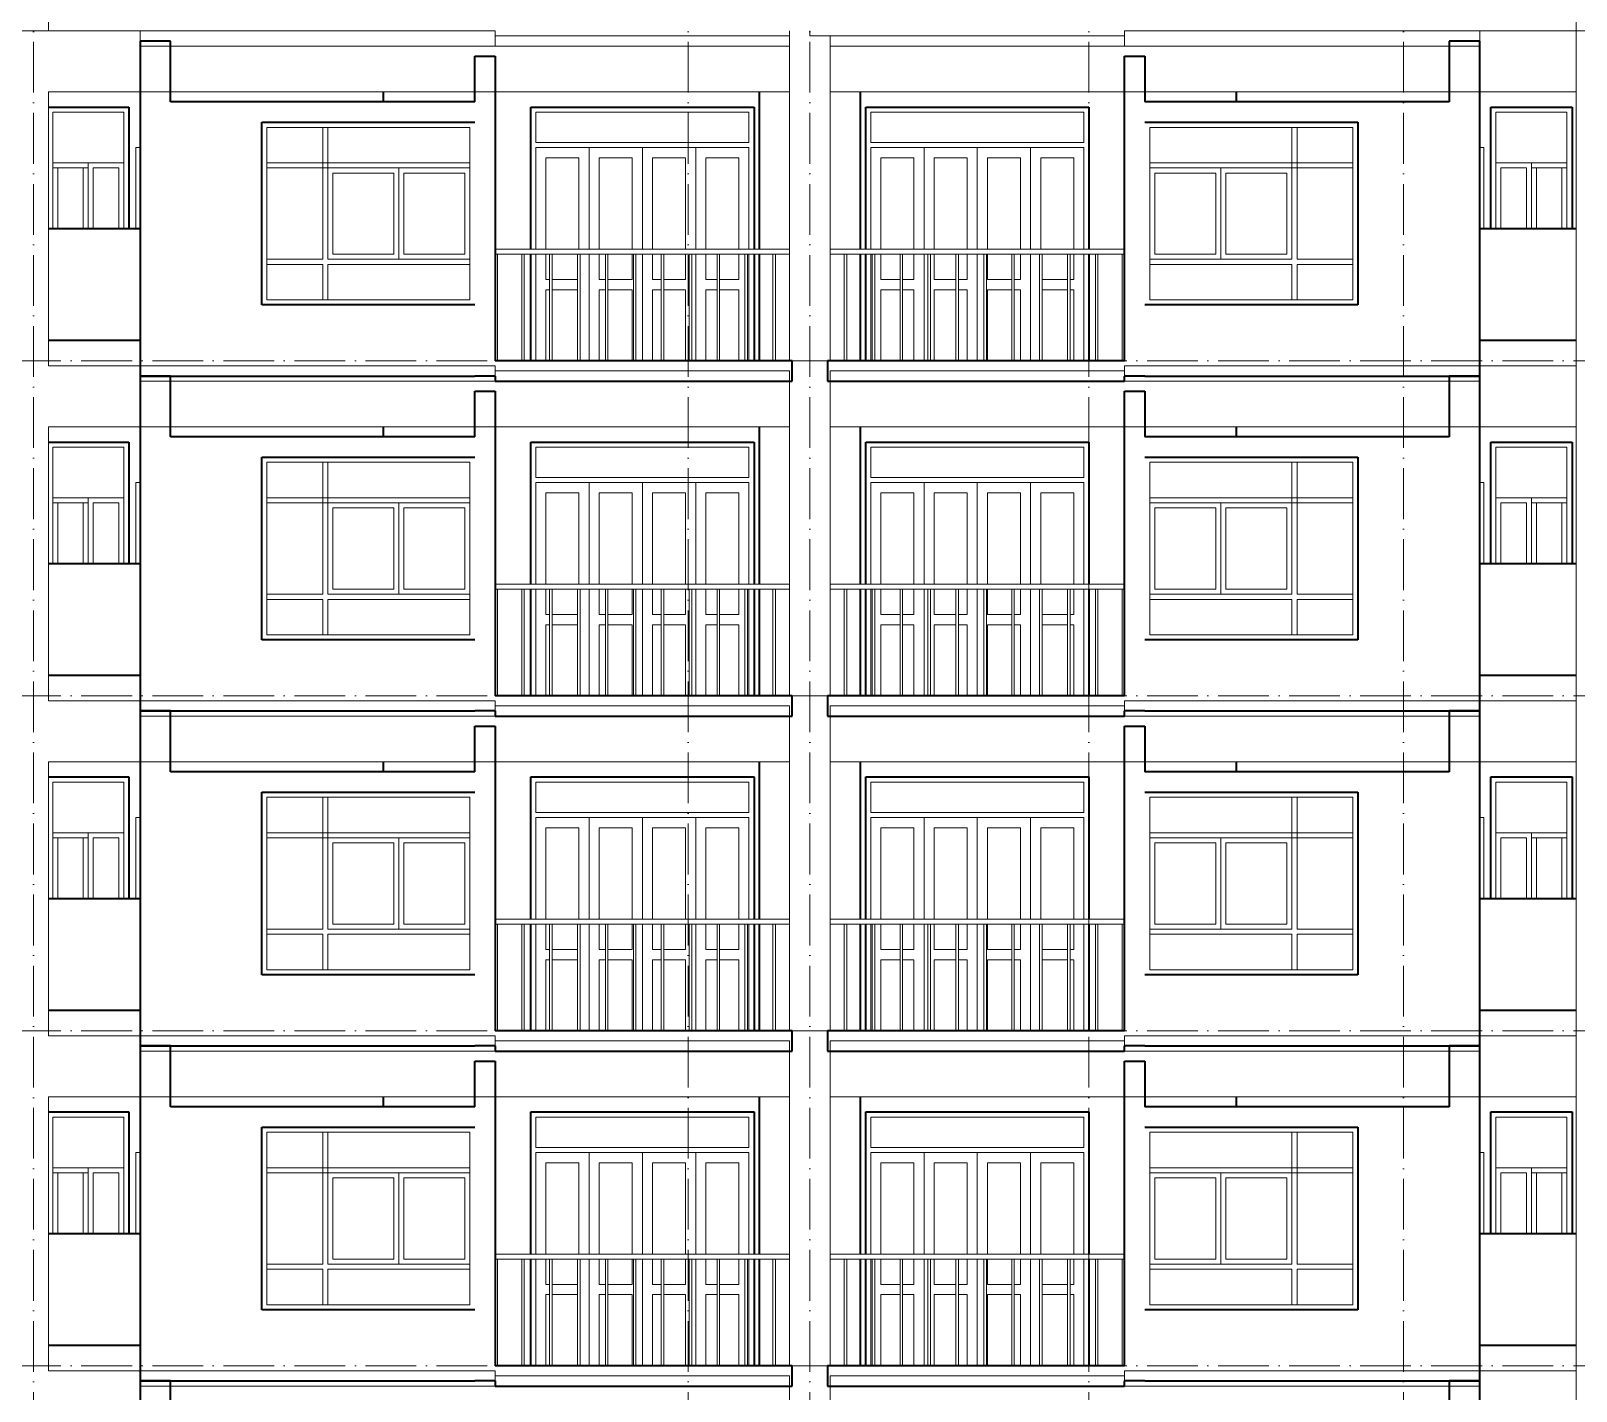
# Model space of a CAD drawing. Header units: millimetres. Extents: x -8482 to 130249, y -7482 to 93550.
# Drawn here: x 11425 to 26650, y 67850 to 81250 of the extents above; entities that cross this region are included whole.
import ezdxf

# ---------------------------------------------------------------- set-up
doc = ezdxf.new("R2010")
doc.units = ezdxf.units.MM
doc.linetypes.add('Grid Line', pattern=[14, 10, -2, 0, -2])
for name, color, linetype, lineweight in [('CUA', 31, 'Continuous', 9), ('NET CAT', 3, 'Continuous', 5), ('NET CATConcrete', 3, 'Continuous', 5), ('NET THAY 1', 41, 'Continuous', 5), ('NET THAY 2', 55, 'Continuous', 5), ('NET-THAY', 2, 'Continuous', 9), ('TRUC', 225, 'Continuous', 5)]:
    doc.layers.add(name, color=color, linetype=linetype, lineweight=lineweight)

# ---------------------------------------------------------------- blocks, each defined once
blk = doc.blocks.new('ALC1807-ASCENT PLAZA-TANG 23_rvt-1-MẶT ĐỨNG TRỤC A-Q')
at = {"layer": 'NET-THAY', "color": 250, "lineweight": 15}
for p, q in [((19100, 81250), (19100, 81200)), ((19100, 81200), (22200, 81200)), ((22200, 81200), (22200, 81250))]:
    blk.add_line(p, q, dxfattribs=at)
blk = doc.blocks.new('ALC1807-ASCENT PLAZA-TANG DIEN HINH-TANG 5_rvt-14-MẶT ĐỨNG TRỤC A-Q')
at = {"layer": 'NET-THAY', "color": 50, "lineweight": 35}
for p, q in [((12800, 67950), (12500, 67950)), ((12500, 67950), (12500, 64650)), ((12800, 67350), (12800, 67950)), ((25700, 67950), (25400, 67950)), ((25400, 67950), (25400, 67350)), ((25700, 64650), (25700, 67950))]:
    blk.add_line(p, q, dxfattribs=at)
blk = doc.blocks.new('CUA LO GIA - DB6-V300-MẶT ĐỨNG TRỤC A-Q')
at = {"layer": 'CUA', "color": 90}
for p, q in [((18550, 24400), (16350, 24400)), ((16350, 24400), (16350, 23000)), ((18550, 23000), (18550, 24400)), ((16400, 24050), (16400, 24350)), ((16400, 24350), (18500, 24350)), ((18500, 24350), (18500, 24050)), ((18500, 24050), (16400, 24050)), ((16400, 24000), (18500, 24000)), ((16400, 23000), (16400, 24000)), ((16925, 23000), (16925, 24000)), ((17450, 24000), (16925, 24000)), ((17450, 24000), (17450, 23000)), ((17975, 24000), (17450, 24000)), ((17450, 23000), (17450, 24000)), ((17975, 24000), (17975, 23000)), ((18500, 24000), (18500, 23000)), ((16500, 23900), (16500, 23000)), ((16500, 23900), (16825, 23900)), ((16825, 23000), (16825, 23900)), ((17025, 23900), (17350, 23900)), ((17025, 23900), (17025, 23000)), ((17350, 23000), (17350, 23900)), ((17550, 23900), (17550, 23000)), ((17550, 23900), (17875, 23900)), ((17875, 23000), (17875, 23900)), ((18075, 23900), (18400, 23900)), ((18075, 23900), (18075, 23000)), ((18400, 23000), (18400, 23900)), ((16350, 22950), (16350, 21900)), ((16400, 21900), (16400, 22950)), ((16500, 22950), (16500, 22700)), ((16925, 21900), (16925, 22950)), ((17025, 22950), (17025, 22700)), ((17350, 22700), (17350, 22950)), ((17450, 22950), (17450, 21900)), ((17450, 21900), (17450, 22950)), ((17550, 22950), (17550, 22700)), ((17875, 22700), (17875, 22950)), ((17975, 22950), (17975, 21900)), ((18075, 22950), (18075, 22700)), ((18400, 22700), (18400, 22950)), ((18500, 22950), (18500, 21900)), ((18550, 21900), (18550, 22950)), ((16500, 22700), (16536, 22700)), ((16561, 22700), (16811, 22700)), ((17025, 22700), (17086, 22700)), ((17111, 22700), (17350, 22700)), ((17550, 22700), (17636, 22700)), ((17661, 22700), (17875, 22700)), ((18075, 22700), (18186, 22700)), ((18211, 22700), (18400, 22700)), ((16536, 22600), (16500, 22600)), ((16500, 22600), (16500, 21900)), ((16811, 22600), (16561, 22600)), ((17025, 22600), (17025, 21900)), ((17086, 22600), (17025, 22600)), ((17350, 22600), (17111, 22600)), ((17350, 21900), (17350, 22600)), ((17636, 22600), (17550, 22600)), ((17550, 22600), (17550, 21900)), ((17875, 22600), (17661, 22600)), ((17875, 21900), (17875, 22600)), ((18075, 22600), (18075, 21900)), ((18186, 22600), (18075, 22600)), ((18400, 22600), (18211, 22600)), ((18400, 21900), (18400, 22600))]:
    blk.add_line(p, q, dxfattribs=at)
blk = doc.blocks.new('X-PHONG NGU 2 - X-PHONG NGU 2_Recovery_-201132-MẶT ĐỨNG TRỤC A-Q')
at = {"layer": 'CUA', "color": 90}
for p, q in [((13750, 24200), (15750, 24200)), ((13750, 24200), (13750, 22500)), ((14350, 24200), (14300, 24200)), ((14300, 22900), (14300, 24200)), ((14350, 24200), (14350, 22900)), ((15750, 22500), (15750, 24200)), ((15750, 23850), (13750, 23850)), ((13750, 23850), (13750, 23800)), ((13750, 23800), (15750, 23800)), ((15050, 22900), (15050, 23800)), ((15750, 23800), (15050, 23800)), ((15750, 23800), (15750, 23850)), ((15750, 23800), (15750, 22900)), ((14400, 23750), (14400, 22950)), ((14400, 23750), (15000, 23750)), ((15000, 22950), (15000, 23750)), ((15100, 23750), (15700, 23750)), ((15100, 23750), (15100, 22950)), ((15700, 22950), (15700, 23750)), ((13750, 22900), (14300, 22900)), ((13750, 22850), (13750, 22900)), ((14300, 22850), (13750, 22850)), ((14300, 22500), (14300, 22850)), ((14350, 22900), (15750, 22900)), ((14350, 22850), (14350, 22500)), ((15750, 22850), (14350, 22850)), ((14400, 22950), (15000, 22950)), ((15750, 22900), (15050, 22900)), ((15100, 22950), (15700, 22950)), ((15750, 22900), (15750, 22850)), ((13750, 22500), (15750, 22500)), ((14350, 22500), (14300, 22500))]:
    blk.add_line(p, q, dxfattribs=at)
blk = doc.blocks.new('X-PHONG NGU 1 - X-PHONG NGU 850-201135-MẶT ĐỨNG TRỤC A-Q')
at = {"layer": 'CUA', "color": 90}
for p, q in [((12390, 24400), (11600, 24400)), ((12390, 24400), (12390, 23200)), ((11640, 24350), (11640, 23200)), ((11640, 24350), (12340, 24350)), ((12340, 23200), (12340, 24350)), ((11640, 23850), (11990, 23850)), ((11640, 23800), (11990, 23800)), ((11690, 23800), (11690, 23200)), ((11690, 23800), (11940, 23800)), ((11940, 23200), (11940, 23800)), ((11990, 23200), (11990, 23850)), ((12340, 23850), (11990, 23850)), ((12040, 23800), (12290, 23800)), ((12040, 23800), (12040, 23200)), ((12290, 23200), (12290, 23800)), ((12340, 23850), (12340, 23200))]:
    blk.add_line(p, q, dxfattribs=at)
blk = doc.blocks.new('Railing - 25mm-V301-MẶT ĐỨNG TRỤC A-Q')
at = {"layer": 'NET THAY 2', "color": 90, "lineweight": 9}
for p, q in [((18736, 21900), (18736, 22950)), ((18761, 21900), (18761, 22950))]:
    blk.add_line(p, q, dxfattribs=at)
blk = doc.blocks.new('Railing - 25mm-V302-MẶT ĐỨNG TRỤC A-Q')
at = {"layer": 'NET THAY 2', "color": 90, "lineweight": 9}
blk.add_line((16024, 21900), (16024, 22950), dxfattribs=at)
blk = doc.blocks.new('Railing - Railing-V311-MẶT ĐỨNG TRỤC A-Q')
for name, p in [('Railing - 25mm-V302-MẶT ĐỨNG TRỤC A-Q', (0, 3300)), ('Railing - 25mm-V301-MẶT ĐỨNG TRỤC A-Q', (-2475, 3300)), ('Railing - 25mm-V301-MẶT ĐỨNG TRỤC A-Q', (-2200, 3300)), ('Railing - 25mm-V301-MẶT ĐỨNG TRỤC A-Q', (-1925, 3300)), ('Railing - 25mm-V301-MẶT ĐỨNG TRỤC A-Q', (-1650, 3300)), ('Railing - 25mm-V301-MẶT ĐỨNG TRỤC A-Q', (-1375, 3300)), ('Railing - 25mm-V301-MẶT ĐỨNG TRỤC A-Q', (-1100, 3300)), ('Railing - 25mm-V301-MẶT ĐỨNG TRỤC A-Q', (-825, 3300)), ('Railing - 25mm-V301-MẶT ĐỨNG TRỤC A-Q', (-550, 3300)), ('Railing - 25mm-V301-MẶT ĐỨNG TRỤC A-Q', (-275, 3300)), ('Railing - 25mm-V301-MẶT ĐỨNG TRỤC A-Q', (0, 3300))]:
    blk.add_blockref(name, p)
blk = doc.blocks.new('Top Rail Type - Top Rail_Internal_-227130-MẶT ĐỨNG TRỤC A-Q')
at = {"layer": 'NET THAY 1', "color": 90, "lineweight": 9}
for p, q in [((18900, 23000), (16000, 23000)), ((18900, 22950), (16000, 22950))]:
    blk.add_line(p, q, dxfattribs=at)
blk = doc.blocks.new('CUA SAN PHOI LUA - CUA SAN PHOI LUA-201133-MẶT ĐỨNG TRỤC A-Q')
at = {"layer": 'CUA', "color": 90}
for p in [(12460, 23200), (12500, 24000)]:
    blk.add_line(p, (12460, 24000), dxfattribs=at)
blk = doc.blocks.new('CUA LO GIA - DB6-202766-MẶT ĐỨNG TRỤC A-Q')
at = {"layer": 'CUA', "color": 90}
for p, q in [((19650, 24400), (19650, 23000)), ((21850, 24400), (19650, 24400)), ((21850, 23000), (21850, 24400)), ((19700, 24050), (19700, 24350)), ((19700, 24350), (21800, 24350)), ((21800, 24350), (21800, 24050)), ((21800, 24050), (19700, 24050)), ((19700, 23000), (19700, 24000)), ((19700, 24000), (21800, 24000)), ((20225, 23000), (20225, 24000)), ((20750, 24000), (20225, 24000)), ((21275, 24000), (20750, 24000)), ((20750, 23000), (20750, 24000)), ((20750, 24000), (20750, 23000)), ((21275, 24000), (21275, 23000)), ((21800, 24000), (21800, 23000)), ((19800, 23900), (19800, 23000)), ((19800, 23900), (20125, 23900)), ((20125, 23000), (20125, 23900)), ((20325, 23900), (20650, 23900)), ((20325, 23900), (20325, 23000)), ((20650, 23000), (20650, 23900)), ((20850, 23900), (20850, 23000)), ((20850, 23900), (21175, 23900)), ((21175, 23000), (21175, 23900)), ((21375, 23900), (21700, 23900)), ((21375, 23900), (21375, 23000)), ((21700, 23000), (21700, 23900)), ((19650, 22950), (19650, 21900)), ((19700, 21900), (19700, 22950)), ((19800, 22950), (19800, 22700)), ((20125, 22700), (20125, 22950)), ((20225, 21900), (20225, 22950)), ((20325, 22950), (20325, 22700)), ((20650, 22700), (20650, 22950)), ((20750, 21900), (20750, 22950)), ((20750, 22950), (20750, 21900)), ((20850, 22950), (20850, 22700)), ((21175, 22700), (21175, 22950)), ((21275, 22950), (21275, 21900)), ((21700, 22700), (21700, 22950)), ((21800, 22950), (21800, 21900)), ((21850, 21900), (21850, 22950)), ((19800, 22700), (19989, 22700)), ((20014, 22700), (20125, 22700)), ((20325, 22700), (20539, 22700)), ((20564, 22700), (20650, 22700)), ((20850, 22700), (21089, 22700)), ((21114, 22700), (21175, 22700)), ((21389, 22700), (21639, 22700)), ((21664, 22700), (21700, 22700)), ((19989, 22600), (19800, 22600)), ((19800, 22600), (19800, 21900)), ((20125, 22600), (20014, 22600)), ((20125, 21900), (20125, 22600)), ((20325, 22600), (20325, 21900)), ((20539, 22600), (20325, 22600)), ((20650, 22600), (20564, 22600)), ((20650, 21900), (20650, 22600)), ((21089, 22600), (20850, 22600)), ((20850, 22600), (20850, 21900)), ((21175, 22600), (21114, 22600)), ((21175, 21900), (21175, 22600)), ((21639, 22600), (21389, 22600)), ((21700, 22600), (21664, 22600)), ((21700, 21900), (21700, 22600))]:
    blk.add_line(p, q, dxfattribs=at)
blk = doc.blocks.new('X-PHONG NGU 2 - X-PHONG NGU 2_Recovery_-V303-MẶT ĐỨNG TRỤC A-Q')
at = {"layer": 'CUA', "color": 90}
for p, q in [((22450, 24200), (22450, 22500)), ((22450, 24200), (24450, 24200)), ((23900, 24200), (23850, 24200)), ((23850, 22900), (23850, 24200)), ((23900, 24200), (23900, 22900)), ((24450, 22500), (24450, 24200)), ((22450, 23850), (22450, 23800)), ((24450, 23850), (22450, 23850)), ((22450, 23800), (24450, 23800)), ((23150, 23800), (22450, 23800)), ((22450, 22900), (22450, 23800)), ((23150, 23800), (23150, 22900)), ((24450, 23800), (24450, 23850)), ((22500, 23750), (22500, 22950)), ((22500, 23750), (23100, 23750)), ((23100, 22950), (23100, 23750)), ((23200, 23750), (23800, 23750)), ((23200, 23750), (23200, 22950)), ((23800, 22950), (23800, 23750)), ((22450, 22900), (23850, 22900)), ((22450, 22850), (22450, 22900)), ((23150, 22900), (22450, 22900)), ((23850, 22850), (22450, 22850)), ((22500, 22950), (23100, 22950)), ((23200, 22950), (23800, 22950)), ((23850, 22500), (23850, 22850)), ((23900, 22900), (24450, 22900)), ((23900, 22850), (23900, 22500)), ((24450, 22850), (23900, 22850)), ((24450, 22900), (24450, 22850)), ((22450, 22500), (24450, 22500)), ((23900, 22500), (23850, 22500))]:
    blk.add_line(p, q, dxfattribs=at)
blk = doc.blocks.new('X-PHONG NGU 1 - X-PHONG NGU 850-202769-MẶT ĐỨNG TRỤC A-Q')
at = {"layer": 'CUA', "color": 90}
for p, q in [((25810, 23200), (25810, 24400)), ((26610, 24400), (25810, 24400)), ((26610, 24400), (26610, 23200)), ((25860, 24350), (25860, 23200)), ((25860, 24350), (26560, 24350)), ((26560, 23200), (26560, 24350)), ((26210, 23850), (25860, 23850)), ((25860, 23200), (25860, 23850)), ((25910, 23800), (25910, 23200)), ((25910, 23800), (26160, 23800)), ((26160, 23200), (26160, 23800)), ((26210, 23850), (26210, 23200)), ((26210, 23850), (26560, 23850)), ((26210, 23800), (26560, 23800)), ((26260, 23800), (26510, 23800)), ((26260, 23800), (26260, 23200)), ((26510, 23200), (26510, 23800))]:
    blk.add_line(p, q, dxfattribs=at)
blk = doc.blocks.new('Railing - Railing-227133-MẶT ĐỨNG TRỤC A-Q')
at = {"extrusion": (0, 0, -1), "zscale": -1}
for name, p in [('Railing - 25mm-V301-MẶT ĐỨNG TRỤC A-Q', (-38200, 0)), ('Railing - 25mm-V301-MẶT ĐỨNG TRỤC A-Q', (-38475, 0)), ('Railing - 25mm-V301-MẶT ĐỨNG TRỤC A-Q', (-38750, 0)), ('Railing - 25mm-V301-MẶT ĐỨNG TRỤC A-Q', (-39025, 0)), ('Railing - 25mm-V301-MẶT ĐỨNG TRỤC A-Q', (-39300, 0)), ('Railing - 25mm-V301-MẶT ĐỨNG TRỤC A-Q', (-39575, 0)), ('Railing - 25mm-V301-MẶT ĐỨNG TRỤC A-Q', (-39850, 0)), ('Railing - 25mm-V301-MẶT ĐỨNG TRỤC A-Q', (-40125, 0)), ('Railing - 25mm-V301-MẶT ĐỨNG TRỤC A-Q', (-40400, 0)), ('Railing - 25mm-V301-MẶT ĐỨNG TRỤC A-Q', (-40675, 0)), ('Railing - 25mm-V302-MẶT ĐỨNG TRỤC A-Q', (-38200, 0))]:
    blk.add_blockref(name, p, dxfattribs=at)
blk = doc.blocks.new('Top Rail Type - Top Rail_Internal_-227134-MẶT ĐỨNG TRỤC A-Q')
at = {"layer": 'NET THAY 1', "color": 90, "lineweight": 9}
for p, q in [((22200, 23000), (19300, 23000)), ((19300, 22950), (22200, 22950))]:
    blk.add_line(p, q, dxfattribs=at)
blk = doc.blocks.new('CUA SAN PHOI LUA - CUA SAN PHOI LUA-202767-MẶT ĐỨNG TRỤC A-Q')
at = {"layer": 'CUA', "color": 90}
for q in [(25700, 24000), (25740, 23200)]:
    blk.add_line((25740, 24000), q, dxfattribs=at)
blk = doc.blocks.new('ALC1807-ASCENT PLAZA-TANG DIEN HINH-TANG 5_rvt-15-MẶT ĐỨNG TRỤC A-Q')
at = {"layer": 'NET-THAY', "color": 50, "lineweight": 35}
for p, q in [((12800, 71250), (12500, 71250)), ((12500, 71250), (12500, 67950)), ((12800, 70650), (12800, 71250)), ((25700, 71250), (25400, 71250)), ((25400, 71250), (25400, 70650)), ((25700, 67950), (25700, 71250)), ((15800, 70650), (15800, 71100)), ((15800, 71100), (16000, 71100)), ((16000, 71100), (16000, 68100)), ((22200, 68100), (22200, 71100)), ((22200, 71100), (22400, 71100)), ((22400, 71100), (22400, 70650)), ((15800, 70650), (12800, 70650)), ((14900, 70650), (14900, 70750)), ((18600, 70750), (18600, 69200)), ((19600, 69200), (19600, 70750)), ((25400, 70650), (22400, 70650)), ((23300, 70750), (23300, 70650)), ((11600, 70600), (12390, 70600)), ((12390, 70600), (12390, 69400)), ((16350, 69200), (16350, 70600)), ((16350, 70600), (18550, 70600)), ((18550, 70600), (18550, 69200)), ((19650, 69200), (19650, 70600)), ((19650, 70600), (21850, 70600)), ((21850, 70600), (21850, 69200)), ((25810, 70600), (26610, 70600)), ((25810, 69400), (25810, 70600)), ((26610, 70600), (26610, 69400)), ((13700, 68650), (13700, 70450)), ((13700, 70450), (15800, 70450)), ((22400, 70450), (24500, 70450)), ((24500, 70450), (24500, 68650)), ((12500, 69400), (11600, 69400)), ((26650, 69400), (25700, 69400)), ((16350, 68100), (16350, 69150)), ((18550, 69150), (18550, 68100)), ((18600, 69150), (18600, 68100)), ((19600, 68100), (19600, 69150)), ((19650, 68100), (19650, 69150)), ((21850, 69150), (21850, 68100)), ((15800, 68650), (13700, 68650)), ((24500, 68650), (22400, 68650)), ((12500, 68300), (11600, 68300)), ((26650, 68300), (25700, 68300)), ((18925, 68100), (16000, 68100)), ((18925, 67900), (18925, 68100)), ((22200, 68100), (19275, 68100)), ((19275, 68100), (19275, 67900)), ((12500, 67950), (12800, 67950)), ((12800, 67950), (15800, 67950)), ((16000, 67950), (15800, 67950)), ((16000, 67950), (16000, 67900)), ((22400, 67950), (22200, 67950)), ((22200, 67900), (22200, 67950)), ((22400, 67950), (25400, 67950)), ((25400, 67950), (25700, 67950)), ((16000, 67900), (18925, 67900)), ((19275, 67900), (22200, 67900))]:
    blk.add_line(p, q, dxfattribs=at)
at = {"color": 50, "lineweight": 35}
for name, p in [('X-PHONG NGU 1 - X-PHONG NGU 850-201135-MẶT ĐỨNG TRỤC A-Q', (0, 46200)), ('CUA LO GIA - DB6-V300-MẶT ĐỨNG TRỤC A-Q', (0, 46200)), ('CUA LO GIA - DB6-202766-MẶT ĐỨNG TRỤC A-Q', (0, 46200)), ('X-PHONG NGU 1 - X-PHONG NGU 850-202769-MẶT ĐỨNG TRỤC A-Q', (0, 46200)), ('X-PHONG NGU 2 - X-PHONG NGU 2_Recovery_-201132-MẶT ĐỨNG TRỤC A-Q', (0, 46200)), ('X-PHONG NGU 2 - X-PHONG NGU 2_Recovery_-V303-MẶT ĐỨNG TRỤC A-Q', (0, 46200)), ('CUA SAN PHOI LUA - CUA SAN PHOI LUA-201133-MẶT ĐỨNG TRỤC A-Q', (0, 46200)), ('CUA SAN PHOI LUA - CUA SAN PHOI LUA-202767-MẶT ĐỨNG TRỤC A-Q', (0, 46200)), ('Top Rail Type - Top Rail_Internal_-227130-MẶT ĐỨNG TRỤC A-Q', (0, 46200)), ('Railing - Railing-V311-MẶT ĐỨNG TRỤC A-Q', (0, 42900)), ('Top Rail Type - Top Rail_Internal_-227134-MẶT ĐỨNG TRỤC A-Q', (0, 46200)), ('Railing - Railing-227133-MẶT ĐỨNG TRỤC A-Q', (0, 46200))]:
    blk.add_blockref(name, p, dxfattribs=at)
blk = doc.blocks.new('ALC1807-ASCENT PLAZA-TANG DIEN HINH-TANG 5_rvt-16-MẶT ĐỨNG TRỤC A-Q')
at = {"layer": 'NET-THAY', "color": 50, "lineweight": 35}
for p, q in [((12800, 74550), (12500, 74550)), ((12500, 74550), (12500, 71250)), ((12800, 73950), (12800, 74550)), ((25700, 74550), (25400, 74550)), ((25400, 74550), (25400, 73950)), ((25700, 71250), (25700, 74550)), ((15800, 73950), (15800, 74400)), ((15800, 74400), (16000, 74400)), ((16000, 74400), (16000, 71400)), ((22200, 71400), (22200, 74400)), ((22200, 74400), (22400, 74400)), ((22400, 74400), (22400, 73950)), ((14900, 73950), (14900, 74050)), ((18600, 74050), (18600, 72500)), ((19600, 72500), (19600, 74050)), ((23300, 74050), (23300, 73950)), ((11600, 73900), (12390, 73900)), ((12390, 73900), (12390, 72700)), ((15800, 73950), (12800, 73950)), ((16350, 72500), (16350, 73900)), ((16350, 73900), (18550, 73900)), ((18550, 73900), (18550, 72500)), ((19650, 72500), (19650, 73900)), ((19650, 73900), (21850, 73900)), ((21850, 73900), (21850, 72500)), ((25400, 73950), (22400, 73950)), ((25810, 73900), (26610, 73900)), ((25810, 72700), (25810, 73900)), ((26610, 73900), (26610, 72700)), ((13700, 71950), (13700, 73750)), ((13700, 73750), (15800, 73750)), ((22400, 73750), (24500, 73750)), ((24500, 73750), (24500, 71950)), ((12500, 72700), (11600, 72700)), ((26650, 72700), (25700, 72700)), ((16350, 71400), (16350, 72450)), ((18550, 72450), (18550, 71400)), ((18600, 72450), (18600, 71400)), ((19600, 71400), (19600, 72450)), ((19650, 71400), (19650, 72450)), ((21850, 72450), (21850, 71400)), ((15800, 71950), (13700, 71950)), ((24500, 71950), (22400, 71950)), ((12500, 71600), (11600, 71600)), ((26650, 71600), (25700, 71600)), ((18925, 71400), (16000, 71400)), ((18925, 71200), (18925, 71400)), ((22200, 71400), (19275, 71400)), ((19275, 71400), (19275, 71200)), ((12500, 71250), (12800, 71250)), ((12800, 71250), (15800, 71250)), ((16000, 71250), (15800, 71250)), ((16000, 71250), (16000, 71200)), ((16000, 71200), (18925, 71200)), ((19275, 71200), (22200, 71200)), ((22400, 71250), (22200, 71250)), ((22200, 71200), (22200, 71250)), ((22400, 71250), (25400, 71250)), ((25400, 71250), (25700, 71250))]:
    blk.add_line(p, q, dxfattribs=at)
at = {"color": 50, "lineweight": 35}
for name, p in [('X-PHONG NGU 1 - X-PHONG NGU 850-201135-MẶT ĐỨNG TRỤC A-Q', (0, 49500)), ('CUA LO GIA - DB6-V300-MẶT ĐỨNG TRỤC A-Q', (0, 49500)), ('CUA LO GIA - DB6-202766-MẶT ĐỨNG TRỤC A-Q', (0, 49500)), ('X-PHONG NGU 1 - X-PHONG NGU 850-202769-MẶT ĐỨNG TRỤC A-Q', (0, 49500)), ('X-PHONG NGU 2 - X-PHONG NGU 2_Recovery_-201132-MẶT ĐỨNG TRỤC A-Q', (0, 49500)), ('X-PHONG NGU 2 - X-PHONG NGU 2_Recovery_-V303-MẶT ĐỨNG TRỤC A-Q', (0, 49500)), ('CUA SAN PHOI LUA - CUA SAN PHOI LUA-201133-MẶT ĐỨNG TRỤC A-Q', (0, 49500)), ('CUA SAN PHOI LUA - CUA SAN PHOI LUA-202767-MẶT ĐỨNG TRỤC A-Q', (0, 49500)), ('Top Rail Type - Top Rail_Internal_-227130-MẶT ĐỨNG TRỤC A-Q', (0, 49500)), ('Top Rail Type - Top Rail_Internal_-227134-MẶT ĐỨNG TRỤC A-Q', (0, 49500)), ('Railing - Railing-V311-MẶT ĐỨNG TRỤC A-Q', (0, 46200)), ('Railing - Railing-227133-MẶT ĐỨNG TRỤC A-Q', (0, 49500))]:
    blk.add_blockref(name, p, dxfattribs=at)
blk = doc.blocks.new('ALC1807-ASCENT PLAZA-TANG DIEN HINH-TANG 5_rvt-17-MẶT ĐỨNG TRỤC A-Q')
at = {"layer": 'NET-THAY', "color": 50, "lineweight": 35}
for p, q in [((12800, 77850), (12500, 77850)), ((12500, 77850), (12500, 74550)), ((12800, 77250), (12800, 77850)), ((25700, 77850), (25400, 77850)), ((25400, 77850), (25400, 77250)), ((25700, 74550), (25700, 77850)), ((15800, 77250), (15800, 77700)), ((15800, 77700), (16000, 77700)), ((16000, 77700), (16000, 74700)), ((22200, 74700), (22200, 77700)), ((22200, 77700), (22400, 77700)), ((22400, 77700), (22400, 77250)), ((14900, 77250), (14900, 77350)), ((18600, 77350), (18600, 75800)), ((19600, 75800), (19600, 77350)), ((23300, 77350), (23300, 77250)), ((11600, 77200), (12390, 77200)), ((12390, 77200), (12390, 76000)), ((15800, 77250), (12800, 77250)), ((16350, 75800), (16350, 77200)), ((16350, 77200), (18550, 77200)), ((18550, 77200), (18550, 75800)), ((19650, 75800), (19650, 77200)), ((19650, 77200), (21850, 77200)), ((21850, 77200), (21850, 75800)), ((25400, 77250), (22400, 77250)), ((25810, 77200), (26610, 77200)), ((25810, 76000), (25810, 77200)), ((26610, 77200), (26610, 76000)), ((13700, 75250), (13700, 77050)), ((13700, 77050), (15800, 77050)), ((22400, 77050), (24500, 77050)), ((24500, 77050), (24500, 75250)), ((12500, 76000), (11600, 76000)), ((26650, 76000), (25700, 76000)), ((16350, 74700), (16350, 75750)), ((18550, 75750), (18550, 74700)), ((18600, 75750), (18600, 74700)), ((19600, 74700), (19600, 75750)), ((19650, 74700), (19650, 75750)), ((21850, 75750), (21850, 74700)), ((15800, 75250), (13700, 75250)), ((24500, 75250), (22400, 75250)), ((12500, 74900), (11600, 74900)), ((26650, 74900), (25700, 74900)), ((18925, 74700), (16000, 74700)), ((18925, 74500), (18925, 74700)), ((22200, 74700), (19275, 74700)), ((19275, 74700), (19275, 74500)), ((12500, 74550), (12800, 74550)), ((12800, 74550), (15800, 74550)), ((16000, 74550), (15800, 74550)), ((16000, 74550), (16000, 74500)), ((16000, 74500), (18925, 74500)), ((19275, 74500), (22200, 74500)), ((22400, 74550), (22200, 74550)), ((22200, 74500), (22200, 74550)), ((22400, 74550), (25400, 74550)), ((25400, 74550), (25700, 74550))]:
    blk.add_line(p, q, dxfattribs=at)
at = {"color": 50, "lineweight": 35}
for name, p in [('X-PHONG NGU 1 - X-PHONG NGU 850-201135-MẶT ĐỨNG TRỤC A-Q', (0, 52800)), ('CUA LO GIA - DB6-V300-MẶT ĐỨNG TRỤC A-Q', (0, 52800)), ('CUA LO GIA - DB6-202766-MẶT ĐỨNG TRỤC A-Q', (0, 52800)), ('X-PHONG NGU 1 - X-PHONG NGU 850-202769-MẶT ĐỨNG TRỤC A-Q', (0, 52800)), ('X-PHONG NGU 2 - X-PHONG NGU 2_Recovery_-201132-MẶT ĐỨNG TRỤC A-Q', (0, 52800)), ('X-PHONG NGU 2 - X-PHONG NGU 2_Recovery_-V303-MẶT ĐỨNG TRỤC A-Q', (0, 52800)), ('CUA SAN PHOI LUA - CUA SAN PHOI LUA-201133-MẶT ĐỨNG TRỤC A-Q', (0, 52800)), ('CUA SAN PHOI LUA - CUA SAN PHOI LUA-202767-MẶT ĐỨNG TRỤC A-Q', (0, 52800)), ('Top Rail Type - Top Rail_Internal_-227130-MẶT ĐỨNG TRỤC A-Q', (0, 52800)), ('Railing - Railing-V311-MẶT ĐỨNG TRỤC A-Q', (0, 49500)), ('Top Rail Type - Top Rail_Internal_-227134-MẶT ĐỨNG TRỤC A-Q', (0, 52800)), ('Railing - Railing-227133-MẶT ĐỨNG TRỤC A-Q', (0, 52800))]:
    blk.add_blockref(name, p, dxfattribs=at)
blk = doc.blocks.new('ALC1807-ASCENT PLAZA-TANG DIEN HINH-TANG 5_rvt-18-MẶT ĐỨNG TRỤC A-Q')
at = {"layer": 'NET-THAY', "color": 50, "lineweight": 35}
for p, q in [((12800, 81150), (12500, 81150)), ((12500, 81150), (12500, 77850)), ((12800, 80550), (12800, 81150)), ((25700, 81150), (25400, 81150)), ((25400, 81150), (25400, 80550)), ((25700, 77850), (25700, 81150)), ((15800, 80550), (15800, 81000)), ((15800, 81000), (16000, 81000)), ((16000, 81000), (16000, 78000)), ((22200, 78000), (22200, 81000)), ((22200, 81000), (22400, 81000)), ((22400, 81000), (22400, 80550)), ((15800, 80550), (12800, 80550)), ((14900, 80550), (14900, 80650)), ((18600, 80650), (18600, 79100)), ((19600, 79100), (19600, 80650)), ((25400, 80550), (22400, 80550)), ((23300, 80650), (23300, 80550)), ((11600, 80500), (12390, 80500)), ((12390, 80500), (12390, 79300)), ((16350, 79100), (16350, 80500)), ((16350, 80500), (18550, 80500)), ((18550, 80500), (18550, 79100)), ((19650, 79100), (19650, 80500)), ((19650, 80500), (21850, 80500)), ((21850, 80500), (21850, 79100)), ((25810, 80500), (26610, 80500)), ((25810, 79300), (25810, 80500)), ((26610, 80500), (26610, 79300)), ((13700, 78550), (13700, 80350)), ((13700, 80350), (15800, 80350)), ((22400, 80350), (24500, 80350)), ((24500, 80350), (24500, 78550)), ((12500, 79300), (11600, 79300)), ((26650, 79300), (25700, 79300)), ((16350, 78000), (16350, 79050)), ((18550, 79050), (18550, 78000)), ((18600, 79050), (18600, 78000)), ((19600, 78000), (19600, 79050)), ((19650, 78000), (19650, 79050)), ((21850, 79050), (21850, 78000)), ((15800, 78550), (13700, 78550)), ((24500, 78550), (22400, 78550)), ((12500, 78200), (11600, 78200)), ((26650, 78200), (25700, 78200)), ((18925, 78000), (16000, 78000)), ((18925, 77800), (18925, 78000)), ((22200, 78000), (19275, 78000)), ((19275, 78000), (19275, 77800)), ((12500, 77850), (12800, 77850)), ((12800, 77850), (15800, 77850)), ((16000, 77850), (15800, 77850)), ((16000, 77850), (16000, 77800)), ((16000, 77800), (18925, 77800)), ((19275, 77800), (22200, 77800)), ((22400, 77850), (22200, 77850)), ((22200, 77800), (22200, 77850)), ((22400, 77850), (25400, 77850)), ((25400, 77850), (25700, 77850))]:
    blk.add_line(p, q, dxfattribs=at)
at = {"color": 50, "lineweight": 35}
for name, p in [('X-PHONG NGU 1 - X-PHONG NGU 850-201135-MẶT ĐỨNG TRỤC A-Q', (0, 56100)), ('CUA LO GIA - DB6-V300-MẶT ĐỨNG TRỤC A-Q', (0, 56100)), ('CUA LO GIA - DB6-202766-MẶT ĐỨNG TRỤC A-Q', (0, 56100)), ('X-PHONG NGU 1 - X-PHONG NGU 850-202769-MẶT ĐỨNG TRỤC A-Q', (0, 56100)), ('X-PHONG NGU 2 - X-PHONG NGU 2_Recovery_-201132-MẶT ĐỨNG TRỤC A-Q', (0, 56100)), ('X-PHONG NGU 2 - X-PHONG NGU 2_Recovery_-V303-MẶT ĐỨNG TRỤC A-Q', (0, 56100)), ('CUA SAN PHOI LUA - CUA SAN PHOI LUA-201133-MẶT ĐỨNG TRỤC A-Q', (0, 56100)), ('CUA SAN PHOI LUA - CUA SAN PHOI LUA-202767-MẶT ĐỨNG TRỤC A-Q', (0, 56100)), ('Top Rail Type - Top Rail_Internal_-227130-MẶT ĐỨNG TRỤC A-Q', (0, 56100)), ('Railing - Railing-V311-MẶT ĐỨNG TRỤC A-Q', (0, 52800)), ('Top Rail Type - Top Rail_Internal_-227134-MẶT ĐỨNG TRỤC A-Q', (0, 56100)), ('Railing - Railing-227133-MẶT ĐỨNG TRỤC A-Q', (0, 56100))]:
    blk.add_blockref(name, p, dxfattribs=at)

msp = doc.modelspace()

# ---------------------------------------------------------------- linework, layer by layer
at = {"layer": 'NET CAT'}
for p, q in [((11599.9, 91700), (11599.9, 81250)), ((26649.9, 85950), (26649.9, 81250)), ((11599.9, 81250), (11249.9, 81250)), ((11599.9, 81250), (11249.9, 81250)), ((18899.9, 81250), (18899.9, 81200)), ((27049.9, 81250), (26649.9, 81250)), ((11599.9, 80650), (11599.9, 77950)), ((18899.9, 80650), (18899.9, 78000)), ((19299.9, 80650), (19299.9, 78000)), ((26649.9, 80650), (26649.9, 77950)), ((11599.9, 77350), (11599.9, 74650)), ((18899.9, 77350), (18899.9, 74700)), ((19299.9, 77350), (19299.9, 74700)), ((26649.9, 77350), (26649.9, 74650)), ((11599.9, 74050), (11599.9, 71350)), ((18899.9, 74050), (18899.9, 71400)), ((19299.9, 74050), (19299.9, 71400)), ((26649.9, 74050), (26649.9, 71350)), ((11599.9, 70750), (11599.9, 68050)), ((18899.9, 70750), (18899.9, 68100)), ((19299.9, 70750), (19299.9, 68100)), ((26649.9, 70750), (26649.9, 68050))]:
    msp.add_line(p, q, dxfattribs=at)
at = {"layer": 'NET CATConcrete'}
for p, q in [((11599.9, 81250), (12499.9, 81250)), ((12499.9, 81100), (12499.9, 81250)), ((25699.9, 81250), (26649.9, 81250)), ((25699.9, 81250), (25699.9, 81100)), ((26649.9, 80650), (26649.9, 81250)), ((15999.9, 81100), (12499.9, 81100)), ((18899.9, 81100), (15999.9, 81100)), ((18899.9, 80650), (18899.9, 81100)), ((22199.9, 81100), (19299.9, 81100)), ((19299.9, 81100), (19299.9, 80650)), ((25699.9, 81100), (22199.9, 81100)), ((11599.9, 80650), (15999.9, 80650)), ((18899.9, 80650), (15999.9, 80650)), ((22199.9, 80650), (19299.9, 80650)), ((26649.9, 80650), (22199.9, 80650)), ((11599.9, 77950), (12499.9, 77950)), ((12499.9, 77800), (12499.9, 77950)), ((15999.9, 77800), (12499.9, 77800)), ((18899.9, 77800), (15999.9, 77800)), ((18899.9, 77350), (18899.9, 77800)), ((22199.9, 77800), (19299.9, 77800)), ((19299.9, 77800), (19299.9, 77350)), ((25699.9, 77800), (22199.9, 77800)), ((25699.9, 77950), (26649.9, 77950)), ((25699.9, 77950), (25699.9, 77800)), ((26649.9, 77350), (26649.9, 77950)), ((11599.9, 77350), (15999.9, 77350)), ((18899.9, 77350), (15999.9, 77350)), ((22199.9, 77350), (19299.9, 77350)), ((26649.9, 77350), (22199.9, 77350)), ((11599.9, 74650), (12499.9, 74650)), ((12499.9, 74500), (12499.9, 74650)), ((25699.9, 74650), (26649.9, 74650)), ((25699.9, 74650), (25699.9, 74500)), ((26649.9, 74050), (26649.9, 74650)), ((15999.9, 74500), (12499.9, 74500)), ((18899.9, 74500), (15999.9, 74500)), ((18899.9, 74050), (18899.9, 74500)), ((22199.9, 74500), (19299.9, 74500)), ((19299.9, 74500), (19299.9, 74050)), ((25699.9, 74500), (22199.9, 74500)), ((11599.9, 74050), (15999.9, 74050)), ((18899.9, 74050), (15999.9, 74050)), ((22199.9, 74050), (19299.9, 74050)), ((26649.9, 74050), (22199.9, 74050)), ((11599.9, 71350), (12499.9, 71350)), ((12499.9, 71200), (12499.9, 71350)), ((25699.9, 71350), (26649.9, 71350)), ((25699.9, 71350), (25699.9, 71200)), ((26649.9, 70750), (26649.9, 71350)), ((15999.9, 71200), (12499.9, 71200)), ((18899.9, 71200), (15999.9, 71200)), ((18899.9, 70750), (18899.9, 71200)), ((22199.9, 71200), (19299.9, 71200)), ((19299.9, 71200), (19299.9, 70750)), ((25699.9, 71200), (22199.9, 71200)), ((11599.9, 70750), (15999.9, 70750)), ((18899.9, 70750), (15999.9, 70750)), ((22199.9, 70750), (19299.9, 70750)), ((26649.9, 70750), (22199.9, 70750)), ((11599.9, 68050), (12499.9, 68050)), ((12499.9, 67900), (12499.9, 68050)), ((25699.9, 68050), (26649.9, 68050)), ((25699.9, 68050), (25699.9, 67900)), ((26649.9, 67450), (26649.9, 68050)), ((15999.9, 67900), (12499.9, 67900)), ((18899.9, 67900), (15999.9, 67900)), ((18899.9, 67450), (18899.9, 67900)), ((22199.9, 67900), (19299.9, 67900)), ((19299.9, 67900), (19299.9, 67450)), ((25699.9, 67900), (22199.9, 67900))]:
    msp.add_line(p, q, dxfattribs=at)
at = {"layer": 'NET-THAY'}
for p, q in [((12499.9, 81250), (15999.9, 81250)), ((12499.9, 81250), (12499.9, 81100)), ((15999.9, 81250), (15999.9, 81100)), ((15999.9, 81200), (18899.9, 81200)), ((18899.9, 81200), (18899.9, 81100)), ((19299.9, 81200), (22199.9, 81200)), ((19299.9, 81200), (19299.9, 81100)), ((22199.9, 81250), (25699.9, 81250)), ((22199.9, 81250), (22199.9, 81100)), ((25699.9, 81250), (25699.9, 81100)), ((18899.9, 81100), (12499.9, 81100)), ((25699.9, 81100), (19299.9, 81100)), ((12499.9, 77950), (15999.9, 77950)), ((12499.9, 77950), (12499.9, 77800)), ((18899.9, 77800), (12499.9, 77800)), ((15999.9, 77950), (15999.9, 77800)), ((15999.9, 77900), (18899.9, 77900)), ((18899.9, 77900), (18899.9, 77800)), ((19299.9, 77900), (22199.9, 77900)), ((19299.9, 77900), (19299.9, 77800)), ((25699.9, 77800), (19299.9, 77800)), ((22199.9, 77950), (25699.9, 77950)), ((22199.9, 77950), (22199.9, 77800)), ((25699.9, 77950), (25699.9, 77800)), ((12499.9, 74650), (15999.9, 74650)), ((12499.9, 74650), (12499.9, 74500)), ((15999.9, 74650), (15999.9, 74500)), ((22199.9, 74650), (25699.9, 74650)), ((22199.9, 74650), (22199.9, 74500)), ((25699.9, 74650), (25699.9, 74500)), ((18899.9, 74500), (12499.9, 74500)), ((15999.9, 74600), (18899.9, 74600)), ((18899.9, 74600), (18899.9, 74500)), ((19299.9, 74600), (22199.9, 74600)), ((19299.9, 74600), (19299.9, 74500)), ((25699.9, 74500), (19299.9, 74500)), ((12499.9, 71350), (15999.9, 71350)), ((12499.9, 71350), (12499.9, 71200)), ((15999.9, 71350), (15999.9, 71200)), ((15999.9, 71300), (18899.9, 71300)), ((18899.9, 71300), (18899.9, 71200)), ((19299.9, 71300), (22199.9, 71300)), ((19299.9, 71300), (19299.9, 71200)), ((22199.9, 71350), (25699.9, 71350)), ((22199.9, 71350), (22199.9, 71200)), ((25699.9, 71350), (25699.9, 71200)), ((18899.9, 71200), (12499.9, 71200)), ((25699.9, 71200), (19299.9, 71200)), ((12499.9, 68050), (15999.9, 68050)), ((12499.9, 68050), (12499.9, 67900)), ((15999.9, 68050), (15999.9, 67900)), ((15999.9, 68000), (18899.9, 68000)), ((18899.9, 68000), (18899.9, 67900)), ((19299.9, 68000), (22199.9, 68000)), ((19299.9, 68000), (19299.9, 67900)), ((22199.9, 68050), (25699.9, 68050)), ((22199.9, 68050), (22199.9, 67900)), ((25699.9, 68050), (25699.9, 67900)), ((18899.9, 67900), (12499.9, 67900)), ((25699.9, 67900), (19299.9, 67900))]:
    msp.add_line(p, q, dxfattribs=at)
at = {"layer": 'TRUC', "linetype": 'Grid Line', "ltscale": 50}
for p, q in [((11449.9, -6170.4), (11449.9, 93540.4)), ((17899.9, -6170.4), (17899.9, 93540.4)), ((19099.9, -6170.4), (19099.9, 93540.4)), ((21849.9, -6170.4), (21849.9, 93540.4)), ((24949.9, -6170.4), (24949.9, 93540.4)), ((-8381.6, 78000), (51521, 78000)), ((-8381.6, 74700), (51521, 74700)), ((-8381.6, 71400), (51521, 71400)), ((-8381.6, 68100), (51521, 68100))]:
    msp.add_line(p, q, dxfattribs=at)

# ---------------------------------------------------------------- block references
at = {"lineweight": 5}
for name in ['ALC1807-ASCENT PLAZA-TANG 23_rvt-1-MẶT ĐỨNG TRỤC A-Q', 'ALC1807-ASCENT PLAZA-TANG DIEN HINH-TANG 5_rvt-18-MẶT ĐỨNG TRỤC A-Q', 'ALC1807-ASCENT PLAZA-TANG DIEN HINH-TANG 5_rvt-17-MẶT ĐỨNG TRỤC A-Q', 'ALC1807-ASCENT PLAZA-TANG DIEN HINH-TANG 5_rvt-16-MẶT ĐỨNG TRỤC A-Q', 'ALC1807-ASCENT PLAZA-TANG DIEN HINH-TANG 5_rvt-15-MẶT ĐỨNG TRỤC A-Q', 'ALC1807-ASCENT PLAZA-TANG DIEN HINH-TANG 5_rvt-14-MẶT ĐỨNG TRỤC A-Q']:
    msp.add_blockref(name, (0, 0), dxfattribs=at)

doc.saveas('drawing.dxf')
